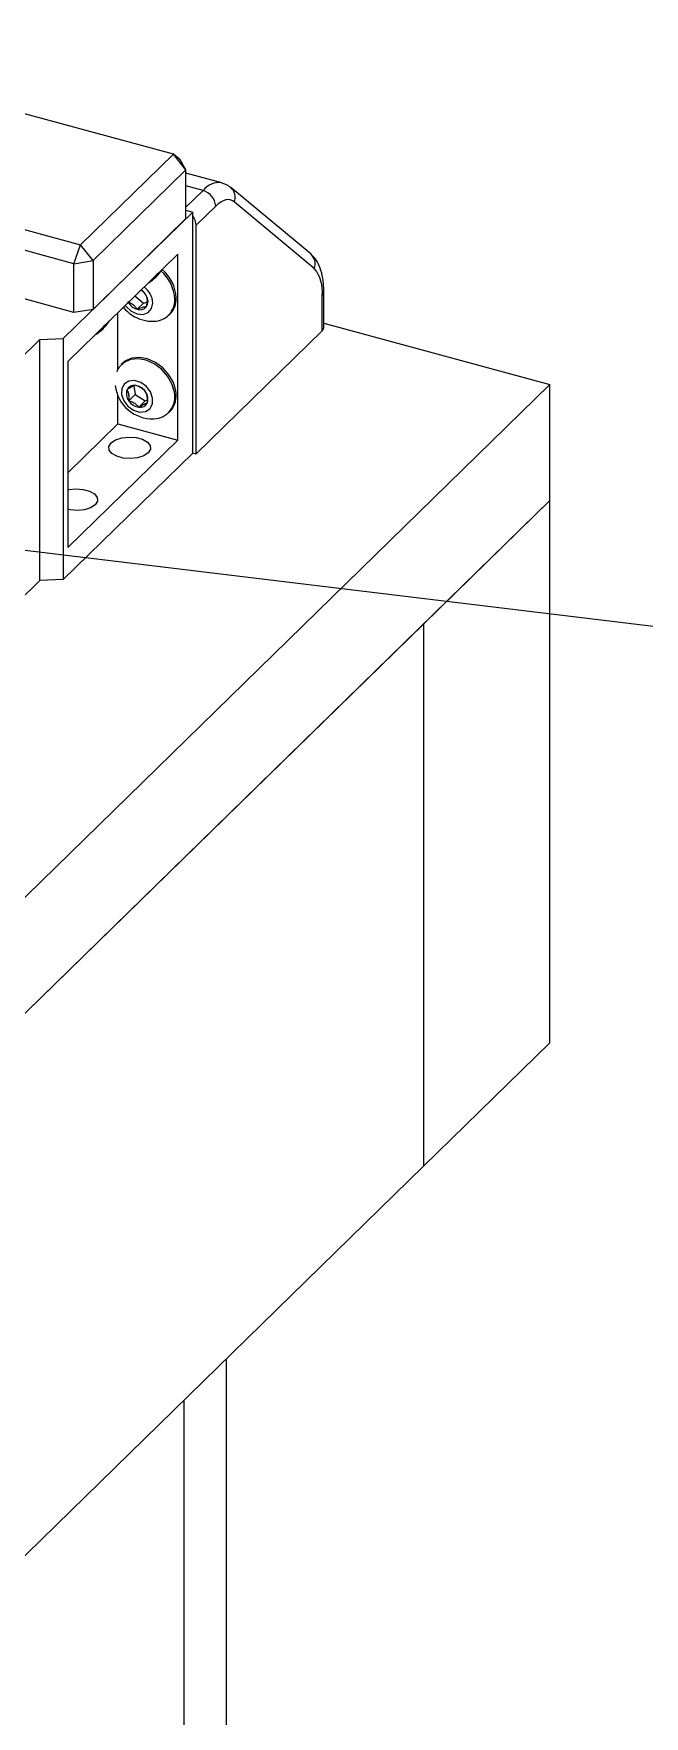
# Model space of a CAD drawing. Header units: millimetres. Extents: x 0 to 3353, y 0 to 2591.
# Drawn here: x 2764.7 to 2850.6, y 1496.6 to 1733.1 of the extents above; entities that cross this region are included whole.
import ezdxf

# ---------------------------------------------------------------- set-up
doc = ezdxf.new("R2010")
doc.units = ezdxf.units.MM
doc.header["$LTSCALE"] = 12
doc.layers.add('TITLE_BLOCK_BORDER', color=7, linetype='Continuous')
doc.dimstyles.new('SLDDIMSTYLE0', dxfattribs={"dimtxt": 0.18, "dimasz": 12.192, "dimexe": 0, "dimexo": 0.0625, "dimgap": 0, "dimtad": 0, "dimtih": 1, "dimtoh": 1, "dimdec": 0, "dimrnd": 1e-09, "dimzin": 0, "dimdsep": 46, "dimtxsty": 'Standard', "dimblk1": 'DOT', "dimblk2": 'DOT', "dimsah": 1, "dimcen": 0.09, "dimadec": 0, "dimazin": 0, "dimtfac": 12.192, "dimtdec": 0, "dimtofl": 0, "dimtmove": 0, "dimatfit": 3, "dimldrblk": 'DOT', "dimfxl": 0, "dimfrac": 2, "dimtolj": 1, "dimtzin": 0, "dimarcsym": 0})

# ---------------------------------------------------------------- blocks, each defined once
blk = doc.blocks.new('_DOT')
at = {"color": 0, "linetype": 'ByBlock', "lineweight": -2}
blk.add_line((-0.5, 0), (-1, 0), dxfattribs=at)
at = {"color": 0, "linetype": 'ByBlock', "const_width": 0.5}
blk.add_lwpolyline([(-0.25, 0, 1), (0.25, 0, 1)], format="xyb", close=True, dxfattribs=at)

msp = doc.modelspace()

# ---------------------------------------------------------------- linework, layer by layer
at = {"color": 7, "linetype": 'Continuous', "lineweight": 25}
for p, q in [((2784.34, 1716.14), (2721.99, 1733.09)), ((2719.36, 1717.5), (2771.28, 1703.39)), ((2770.34, 1700.76), (2717.88, 1715.02)), ((2771.28, 1703.39), (2784.34, 1716.14)), ((2786.11, 1713.95), (2784.34, 1716.14)), ((2785.28, 1715.34), (2784.34, 1716.14)), ((2786.11, 1713.95), (2785.28, 1715.34)), ((2786.11, 1713.95), (2773.04, 1701.2)), ((2786.11, 1707.09), (2786.11, 1713.95)), ((2791.14, 1712.12), (2786.11, 1713.49)), ((2803.66, 1702.12), (2792.41, 1711.45)), ((2770.34, 1693.91), (2717.67, 1708.22)), ((2787.05, 1708), (2768.82, 1690.22)), ((2786.11, 1708.26), (2787.05, 1708)), ((2787.05, 1674.14), (2787.05, 1708)), ((2790.29, 1708.85), (2787.53, 1706.16)), ((2804.15, 1700.1), (2792.91, 1709.43)), ((2786.11, 1707.09), (2773.04, 1694.34)), ((2787.53, 1674.01), (2787.53, 1706.16)), ((2770.34, 1700.76), (2771.28, 1703.39)), ((2773.04, 1701.2), (2771.28, 1703.39)), ((2784.95, 1702.1), (2769.5, 1687.02)), ((2770.34, 1700.76), (2773.04, 1701.2)), ((2770.34, 1693.91), (2770.34, 1700.76)), ((2773.04, 1701.2), (2773.04, 1694.34)), ((2784.95, 1675.95), (2784.95, 1702.1)), ((2778.93, 1696.23), (2780.14, 1695.22)), ((2805.27, 1691.32), (2805.27, 1696.3)), ((2805.5, 1691.8), (2805.5, 1696.78)), ((2773.04, 1694.34), (2770.34, 1693.91)), ((2776.54, 1685.97), (2776.54, 1693.9)), ((2780.14, 1695.22), (2779.24, 1694.35)), ((2780.14, 1695.22), (2780.66, 1695.37)), ((2783.65, 1693.5), (2783.84, 1693.68)), ((2805.27, 1691.32), (2787.53, 1674.01)), ((2805.5, 1692.42), (2837.29, 1683.78)), ((2765.57, 1690.08), (2756.73, 1681.45)), ((2765.57, 1690.08), (2768.82, 1690.22)), ((2765.57, 1656.22), (2765.57, 1690.08)), ((2768.82, 1690.22), (2768.82, 1656.36)), ((2769.5, 1687.02), (2769.5, 1660.87)), ((2777.21, 1686.77), (2777.01, 1686.58)), ((2837.29, 1683.78), (2339.42, 1197.85)), ((2776.54, 1678.24), (2776.54, 1682.18)), ((2778.95, 1682.38), (2778.05, 1681.5)), ((2778.76, 1683.55), (2778.95, 1682.38)), ((2778.95, 1682.38), (2780.38, 1681.46)), ((2837.29, 1667.46), (2837.29, 1683.78)), ((2780.38, 1681.46), (2779.48, 1680.58)), ((2780.38, 1681.46), (2780.68, 1681.62)), ((2783.65, 1679.78), (2783.84, 1679.97)), ((2769.5, 1671.36), (2776.54, 1678.24)), ((2776.54, 1678.24), (2784.95, 1675.95)), ((2769.5, 1660.87), (2784.95, 1675.95)), ((2768.82, 1656.36), (2787.05, 1674.14)), ((2787.05, 1674.14), (2787.53, 1674.01)), ((2837.29, 1667.46), (2339.42, 1181.52)), ((2837.29, 1667.46), (2819.51, 1650.1)), ((2837.29, 1591.25), (2837.29, 1667.46)), ((2756.73, 1647.59), (2765.57, 1656.22)), ((2768.82, 1656.36), (2765.57, 1656.22)), ((2357.2, 1198.87), (2819.51, 1650.1)), ((2819.51, 1650.1), (2819.51, 1573.9)), ((2819.51, 1573.9), (2837.29, 1591.25)), ((2357.2, 1122.67), (2819.51, 1573.9)), ((2791.74, 1546.79), (2791.74, 1044.54)), ((2785.81, 1541.01), (2785.81, 1038.75))]:
    msp.add_line(p, q, dxfattribs=at)
at = {"color": 8, "linetype": 'Continuous', "lineweight": 25}
for p, q in [((2788.52, 1711.04), (2786.11, 1711.7)), ((2786.11, 1708.69), (2788.52, 1711.04))]:
    msp.add_line(p, q, dxfattribs=at)
at = {"color": 7, "linetype": 'Continuous', "lineweight": 25, "flags": 128}
for points in [[(2792.91, 1709.43), (2792.64, 1709.61), (2792.34, 1709.72), (2792.03, 1709.76), (2791.7, 1709.72), (2791.36, 1709.6), (2791.01, 1709.42), (2790.65, 1709.17), (2790.29, 1708.85)], [(2782.73, 1699.95), (2782.46, 1699.6), (2781.95, 1699.17)], [(2777.56, 1694.89), (2777.68, 1694.74), (2778.39, 1694.08), (2779.24, 1693.69), (2780.09, 1693.62), (2780.8, 1693.89), (2781.28, 1694.46), (2781.45, 1695.23)], [(2775.26, 1692.66), (2775.03, 1692.35), (2774.48, 1691.88)], [(2784.48, 1682.7), (2784.14, 1683.85), (2783.53, 1684.95), (2782.67, 1685.92), (2781.65, 1686.69), (2780.52, 1687.2), (2779.38, 1687.4), (2778.31, 1687.3), (2777.39, 1686.89), (2776.69, 1686.21), (2776.35, 1685.57)], [(2784.67, 1682.89), (2784.34, 1684.04), (2783.72, 1685.14), (2782.87, 1686.11), (2781.84, 1686.88), (2780.71, 1687.38), (2779.58, 1687.59), (2778.51, 1687.49), (2777.59, 1687.08), (2777.21, 1686.77)], [(2781.42, 1681.86), (2781.12, 1682.73), (2780.54, 1683.5), (2779.75, 1684.06), (2778.89, 1684.33), (2778.08, 1684.26), (2777.45, 1683.86), (2777.09, 1683.2), (2777.06, 1682.37), (2777.36, 1681.5), (2777.94, 1680.73), (2778.73, 1680.17), (2779.59, 1679.9), (2780.4, 1679.98), (2781.03, 1680.37), (2781.39, 1681.04), (2781.42, 1681.86)], [(2775.58, 1675.59), (2776.21, 1676), (2777.08, 1676.28), (2778.08, 1676.39), (2779.09, 1676.32), (2780, 1676.08), (2780.69, 1675.69), (2781.07, 1675.2), (2781.11, 1674.67), (2780.8, 1674.17), (2780.17, 1673.75), (2779.3, 1673.47), (2778.3, 1673.36), (2777.29, 1673.43), (2776.38, 1673.68), (2775.69, 1674.07), (2775.31, 1674.56), (2775.27, 1675.08), (2775.58, 1675.59)], [(2769.5, 1668.97), (2769.61, 1669), (2770.61, 1669.11), (2771.63, 1669.03), (2772.53, 1668.79), (2773.22, 1668.4), (2773.61, 1667.91), (2773.64, 1667.38), (2773.33, 1666.88), (2772.7, 1666.46), (2771.84, 1666.18), (2770.83, 1666.07), (2769.82, 1666.14), (2769.5, 1666.21)]]:
    msp.add_lwpolyline(points, dxfattribs=at)
at = {"color": 8, "linetype": 'Continuous', "lineweight": 25}
for centre, radius, start, end in [((2790.71, 1709.45), 2.7, 80.4035, 143.9311), ((2791.21, 1710.09), 1.82, 338.7649, 48.5812), ((2802.46, 1700.76), 1.82, 338.7647, 48.5885), ((2804.83, 1696.8), 0.664, 310.6434, 357.9513)]:
    msp.add_arc(centre, radius, start, end, dxfattribs=at)
at = {"color": 7, "linetype": 'Continuous', "lineweight": 25}
for centre, radius, start, end in [((2787.86, 1708.7), 2.43, 3.3916, 74.3338), ((2785.34, 1706.09), 2.2, 1.7434, 38.9147), ((2778.19, 1702.66), 5.29, 299.852, 329.1962), ((2779, 1695.5), 5.54, 2.6517, 50.1698), ((2779.19, 1695.69), 5.54, 2.6517, 50.1698), ((2800.2, 1696.88), 5.1, 353.527, 39.1981), ((2778.57, 1695.18), 2.24, 27.3678, 57.1188), ((2778.49, 1695.08), 2.96, 2.9365, 54.294), ((2779.33, 1695.47), 1.44, 328.9842, 31.0158), ((2781.67, 1695.83), 3.06, 315.2589, 2.0068), ((2781.41, 1697.95), 5.29, 218.8946, 254.7955), ((2779.86, 1696.44), 2.18, 211.1699, 253.5217), ((2779.63, 1695.47), 1.19, 250.6463, 321.4635), ((2781.57, 1695.64), 2.97, 270.5962, 2.277), ((2770.72, 1695.37), 5.29, 298.8813, 329.1962), ((2781.41, 1697.95), 5.29, 254.7955, 271.9986), ((2804.83, 1691.83), 0.664, 310.6406, 357.9975), ((2781.41, 1684.24), 5.29, 186.5513, 271.9986), ((2779.34, 1682.49), 1.62, 160.4387, 217.5798), ((2778.8, 1682.56), 1.1, 79.8852, 154.7478), ((2778.68, 1681.58), 2.1, 33.3965, 81.2487), ((2779.14, 1681.74), 1.62, 340.4387, 37.5798), ((2781.51, 1682.01), 3.05, 271.7305, 13.1312), ((2781.54, 1682.2), 3.2, 315.8326, 12.4038), ((2779.8, 1682.66), 2.1, 213.3965, 261.2487), ((2779.68, 1681.67), 1.1, 259.8852, 334.7478)]:
    msp.add_arc(centre, radius, start, end, dxfattribs=at)
for points, knots in [([(2792.41, 1711.45), (2792.19, 1711.62), (2791.82, 1711.91), (2791.35, 1712.03), (2791.16, 1712.07)], [0, 0, 0, 0, 0.584593, 1, 1, 1, 1]), ([(2805.5, 1696.78), (2805.49, 1697.05), (2805.48, 1697.86), (2805.31, 1699.12), (2804.93, 1700.39), (2804.39, 1701.41), (2803.89, 1701.9), (2803.66, 1702.12)], [0, 0, 0, 0, 0.123924, 0.366836, 0.619096, 0.825205, 1, 1, 1, 1]), ([(2780.57, 1696.21), (2780.43, 1696.42), (2780.22, 1696.74), (2779.88, 1696.96), (2779.76, 1697.04)], [0, 0, 0, 0, 0.659678, 1, 1, 1, 1]), ([(2780.57, 1694.73), (2780.58, 1694.82), (2780.64, 1695.11), (2780.69, 1695.58), (2780.65, 1695.97), (2780.59, 1696.15), (2780.57, 1696.21)], [0, 0, 0, 0, 0.156025, 0.493707, 0.819058, 1, 1, 1, 1]), ([(2777.91, 1695.45), (2778.15, 1695.34), (2778.56, 1695.15), (2778.99, 1694.72), (2779.16, 1694.46), (2779.24, 1694.35)], [0, 0, 0, 0, 0.439117, 0.751367, 1, 1, 1, 1]), ([(2779.24, 1694.35), (2779.48, 1694.45), (2779.88, 1694.62), (2780.32, 1694.72), (2780.49, 1694.73), (2780.57, 1694.73)], [0, 0, 0, 0, 0.439117, 0.751367, 1, 1, 1, 1]), ([(2779, 1683.65), (2778.87, 1683.61), (2778.67, 1683.54), (2778.21, 1683.28), (2777.93, 1683.11), (2777.81, 1683.03)], [0, 0, 0, 0, 0.4391165, 0.7513669, 1, 1, 1, 1]), ([(2777.81, 1683.03), (2777.84, 1682.97), (2777.94, 1682.78), (2778.06, 1682.38), (2778.08, 1681.89), (2778.06, 1681.6), (2778.05, 1681.5)], [0, 0, 0, 0, 0.180942, 0.506293, 0.843975, 1, 1, 1, 1]), ([(2780.43, 1682.73), (2780.27, 1682.91), (2780, 1683.21), (2779.46, 1683.5), (2779.14, 1683.6), (2779, 1683.65)], [0, 0, 0, 0, 0.439117, 0.751367, 1, 1, 1, 1]), ([(2780.67, 1681.2), (2780.68, 1681.29), (2780.7, 1681.59), (2780.68, 1682.07), (2780.56, 1682.48), (2780.46, 1682.66), (2780.43, 1682.73)], [0, 0, 0, 0, 0.156025, 0.493707, 0.819058, 1, 1, 1, 1]), ([(2778.05, 1681.5), (2778.3, 1681.42), (2778.74, 1681.27), (2779.21, 1680.91), (2779.4, 1680.68), (2779.48, 1680.58)], [0, 0, 0, 0, 0.439117, 0.751367, 1, 1, 1, 1]), ([(2779.48, 1680.58), (2779.7, 1680.72), (2780.07, 1680.95), (2780.46, 1681.13), (2780.61, 1681.18), (2780.67, 1681.2)], [0, 0, 0, 0, 0.439117, 0.751367, 1, 1, 1, 1])]:
    msp.add_open_spline(points, degree=3, knots=knots, dxfattribs=at)

# ---------------------------------------------------------------- leaders
at = {"layer": 'TITLE_BLOCK_BORDER'}
msp.add_leader([(2743.01, 1662.96), (2944.75, 1638.54)], dimstyle='SLDDIMSTYLE0', dxfattribs=at)

doc.saveas('drawing.dxf')
